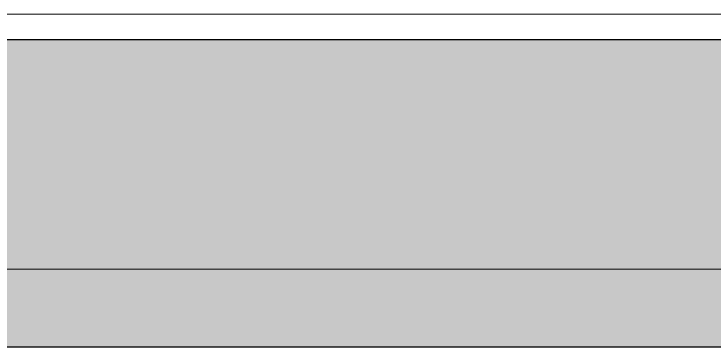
# Model space of a CAD drawing. Header units: millimetres. Extents: x 155927 to 295199, y -4084 to 97293.
# Drawn here: x 187586 to 188503, y 34246 to 34682 of the extents above; entities that cross this region are included whole.
import ezdxf

# ---------------------------------------------------------------- set-up
doc = ezdxf.new("R2010")
doc.units = ezdxf.units.MM
doc.header["$MEASUREMENT"] = 0
for name, color, linetype, lineweight in [('A-GLAZ-CURT', 7, 'CONTINUOUS', 9), ('A-WALL', 7, 'CONTINUOUS', 9), ('A-WALL-PATT', 7, 'CONTINUOUS', 9), ('I-WALL', 7, 'CONTINUOUS', 9)]:
    doc.layers.add(name, color=color, linetype=linetype, lineweight=lineweight)

msp = doc.modelspace()

# ---------------------------------------------------------------- hatches: boundary and pattern name
at = {"layer": 'A-WALL-PATT'}
h = msp.add_hatch(color=256, dxfattribs=at)
h.paths.add_polyline_path([(231130.83, 34347.61), (231130.83, 34647.61), (229692.83, 34647.61), (229692.83, 34347.61), (230840.83, 34347.61)], flags=0)
h.paths.add_polyline_path([(220908.83, 34347.61), (220908.83, 34647.61), (202317.83, 34647.61), (202317.83, 34347.61), (220172.32, 34347.61)], flags=0)
h.paths.add_polyline_path([(200283.69, 34347.61), (200283.69, 34647.61), (197292.83, 34647.61), (197292.83, 34347.61), (199760.7, 34347.61)], flags=0)
h.paths.add_polyline_path([(194558.83, 34347.61), (194558.83, 34647.61), (192442.83, 34647.61), (192442.83, 34437.61), (192417.83, 34437.61), (192417.83, 34347.61), (193757.29, 34347.61)], flags=0)
h.paths.add_polyline_path([(190808.83, 34347.61), (190808.83, 34437.61), (190783.83, 34437.61), (190783.83, 34647.61), (187317.98, 34647.61), (187317.98, 34347.61), (190783.83, 34347.61)], flags=0)
h.paths.add_polyline_path([(185283.83, 34347.61), (185283.83, 34647.61), (166692.83, 34647.61), (166692.83, 34347.61), (184151.82, 34347.61)], flags=0)
h.paths.add_polyline_path([(157908.83, 34347.61), (157908.83, 34647.61), (156760.83, 34647.61), (156760.83, 34347.61), (157736.79, 34347.61)], flags=0)
h = msp.add_hatch(color=256, dxfattribs=at)
h.paths.add_polyline_path([(189647.01, 34245.61), (189647.01, 34347.61), (187317.98, 34347.61), (187317.98, 34245.61), (188954.55, 34245.61)], flags=0)
h.paths.add_polyline_path([(185283.83, 34245.61), (185283.83, 34347.61), (183310.83, 34347.61), (183310.83, 34245.61), (184151.82, 34245.61)], flags=0)

# ---------------------------------------------------------------- linework, layer by layer
at = {"layer": 'A-GLAZ-CURT', "lineweight": 20}
for p, q in [((188542.83, 34681.61), (187433.83, 34681.61)), ((187433.83, 34647.61), (188542.83, 34647.61))]:
    msp.add_line(p, q, dxfattribs=at)
at = {"layer": 'A-WALL', "lineweight": 30}
msp.add_line((190558.83, 34647.61), (187317.98, 34647.61), dxfattribs=at)
at = {"layer": 'A-WALL'}
msp.add_line((187317.98, 34347.61), (189647.01, 34347.61), dxfattribs=at)
at = {"layer": 'I-WALL'}
msp.add_line((189647.01, 34347.61), (187317.98, 34347.61), dxfattribs=at)
at = {"layer": 'I-WALL', "lineweight": 30}
msp.add_line((187317.98, 34245.61), (189647.01, 34245.61), dxfattribs=at)

doc.saveas('drawing.dxf')
